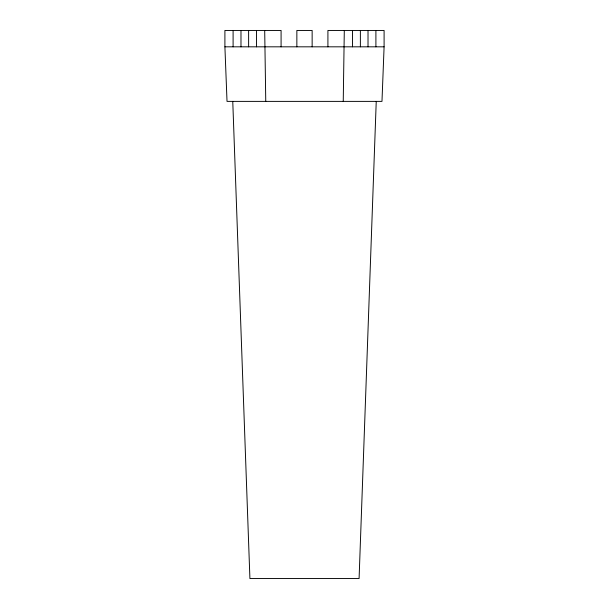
<?xml version="1.0" encoding="UTF-8"?>
<svg xmlns="http://www.w3.org/2000/svg" width="609" height="609" viewBox="0 0 609 609"><rect width="100%" height="100%" fill="white"/><g stroke="black" fill="none" stroke-linecap="round" stroke-linejoin="round"><path stroke-width="0.91" d="M343.24 101.383L344.298 30.45M376.24 101.383L359.089 578.55L249.911 578.55L232.76 101.383M327.916 46.824L327.916 30.45L384.096 30.45L384.096 46.824L381.98 101.383L227.02 101.383L224.904 46.824L224.904 30.45L281.084 30.45L281.084 46.824M224.904 46.824L384.096 46.824M265.76 101.383L264.702 30.45M375.905 30.45L375.905 46.824M368.019 30.45L368.019 46.824M360.376 30.45L360.376 46.824M352.489 30.45L352.489 46.824M312.143 46.824L312.143 30.45L296.857 30.45L296.857 46.824M256.511 30.45L256.511 46.824M248.624 30.45L248.624 46.824M240.981 30.45L240.981 46.824M233.095 30.45L233.095 46.824"/></g></svg>
